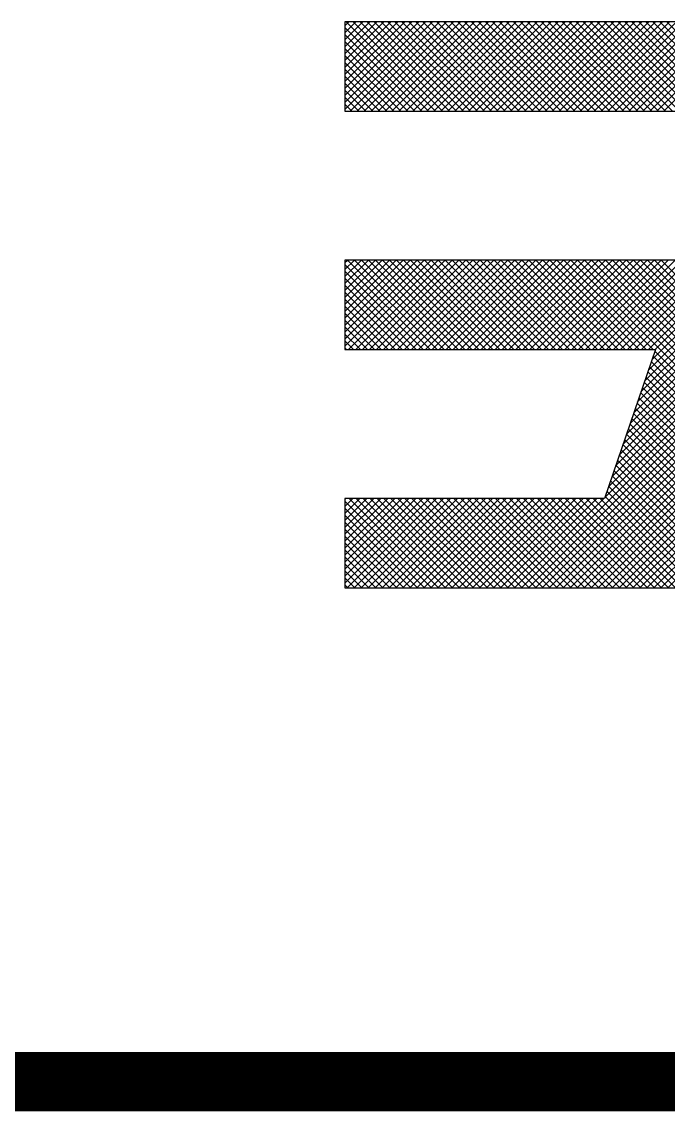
# Model space of a CAD drawing. Extents: x 610887 to 611781, y -400493 to -399849.
# Drawn here: x 611031.4 to 611037.53, y -400442.33 to -400431.99 of the extents above; entities that cross this region are included whole.
import ezdxf

# ---------------------------------------------------------------- set-up
doc = ezdxf.new("R2010")
doc.units = 0
doc.header["$LTSCALE"] = 1000
doc.layers.get('0').update_dxf_attribs({"linetype": 'CONTINUOUS'})
doc.layers.add('9-BOX', color=7, linetype='CONTINUOUS')

# ---------------------------------------------------------------- blocks, each defined once
blk = doc.blocks.new('*X12')
at = {"color": 0}
for p, q in [((237793.569, 346149.286), (237794.681, 346150.398)), ((237793.569, 346149.375), (237794.592, 346150.398)), ((237793.569, 346149.463), (237794.504, 346150.398)), ((237793.569, 346149.551), (237794.416, 346150.398)), ((237793.569, 346149.64), (237794.327, 346150.398)), ((237793.569, 346149.728), (237794.239, 346150.398)), ((237793.569, 346149.817), (237794.15, 346150.398)), ((237793.569, 346149.905), (237794.062, 346150.398)), ((237793.569, 346149.993), (237793.974, 346150.398)), ((237793.569, 346150.082), (237793.885, 346150.398)), ((237793.569, 346150.17), (237793.797, 346150.398)), ((237793.569, 346150.259), (237793.708, 346150.398)), ((237793.569, 346150.347), (237793.62, 346150.398)), ((237794.719, 346149.264), (237793.585, 346150.398)), ((237793.635, 346149.264), (237794.769, 346150.398)), ((237794.807, 346149.264), (237793.673, 346150.398)), ((237793.723, 346149.264), (237794.857, 346150.398)), ((237794.895, 346149.264), (237793.761, 346150.398)), ((237793.812, 346149.264), (237794.946, 346150.398)), ((237794.984, 346149.264), (237793.85, 346150.398)), ((237793.9, 346149.264), (237795.034, 346150.398)), ((237795.072, 346149.264), (237793.938, 346150.398)), ((237793.989, 346149.264), (237795.123, 346150.398)), ((237795.161, 346149.264), (237794.027, 346150.398)), ((237794.077, 346149.264), (237795.211, 346150.398)), ((237795.249, 346149.264), (237794.115, 346150.398)), ((237794.165, 346149.264), (237795.299, 346150.398)), ((237795.337, 346149.264), (237794.203, 346150.398)), ((237794.254, 346149.264), (237795.388, 346150.398)), ((237795.426, 346149.264), (237794.292, 346150.398)), ((237794.342, 346149.264), (237795.476, 346150.398)), ((237795.514, 346149.264), (237794.38, 346150.398)), ((237794.431, 346149.264), (237795.565, 346150.398)), ((237795.603, 346149.264), (237794.469, 346150.398)), ((237794.519, 346149.264), (237795.653, 346150.398)), ((237795.691, 346149.264), (237794.557, 346150.398)), ((237794.607, 346149.264), (237795.741, 346150.398)), ((237795.779, 346149.264), (237794.645, 346150.398)), ((237794.696, 346149.264), (237795.83, 346150.398)), ((237795.868, 346149.264), (237794.734, 346150.398)), ((237794.784, 346149.264), (237795.918, 346150.398)), ((237795.956, 346149.264), (237794.822, 346150.398)), ((237794.873, 346149.264), (237796.007, 346150.398)), ((237796.045, 346149.264), (237794.911, 346150.398)), ((237794.961, 346149.264), (237796.095, 346150.398)), ((237796.133, 346149.264), (237794.999, 346150.398)), ((237795.049, 346149.264), (237796.183, 346150.398)), ((237796.221, 346149.264), (237795.087, 346150.398)), ((237795.138, 346149.264), (237796.272, 346150.398)), ((237796.31, 346149.264), (237795.176, 346150.398)), ((237795.226, 346149.264), (237796.36, 346150.398)), ((237796.398, 346149.264), (237795.264, 346150.398)), ((237795.314, 346149.264), (237796.448, 346150.398)), ((237796.486, 346149.264), (237795.352, 346150.398)), ((237795.403, 346149.264), (237796.537, 346150.398)), ((237796.575, 346149.264), (237795.441, 346150.398)), ((237795.491, 346149.264), (237796.625, 346150.398)), ((237796.663, 346149.264), (237795.529, 346150.398)), ((237795.58, 346149.264), (237796.714, 346150.398)), ((237796.752, 346149.264), (237795.618, 346150.398)), ((237795.668, 346149.264), (237796.802, 346150.398)), ((237796.84, 346149.264), (237795.706, 346150.398)), ((237795.756, 346149.264), (237796.89, 346150.398)), ((237796.928, 346149.264), (237795.794, 346150.398)), ((237795.845, 346149.264), (237796.979, 346150.398)), ((237797.017, 346149.264), (237795.883, 346150.398)), ((237795.933, 346149.264), (237797.067, 346150.398)), ((237797.105, 346149.264), (237795.971, 346150.398)), ((237796.022, 346149.264), (237797.156, 346150.398)), ((237797.194, 346149.264), (237796.06, 346150.398)), ((237796.11, 346149.264), (237797.244, 346150.398)), ((237797.282, 346149.264), (237796.148, 346150.398)), ((237796.198, 346149.264), (237797.332, 346150.398)), ((237797.37, 346149.264), (237796.236, 346150.398)), ((237796.287, 346149.264), (237797.421, 346150.398)), ((237797.459, 346149.264), (237796.325, 346150.398)), ((237796.375, 346149.264), (237797.509, 346150.398)), ((237797.547, 346149.264), (237796.413, 346150.398)), ((237796.463, 346149.264), (237797.597, 346150.398)), ((237797.636, 346149.264), (237796.502, 346150.398)), ((237796.552, 346149.264), (237797.686, 346150.398)), ((237797.724, 346149.264), (237796.59, 346150.398)), ((237796.64, 346149.264), (237797.774, 346150.398)), ((237797.812, 346149.264), (237796.678, 346150.398)), ((237796.729, 346149.264), (237797.863, 346150.398)), ((237797.901, 346149.264), (237796.767, 346150.398)), ((237796.817, 346149.264), (237797.951, 346150.398)), ((237797.989, 346149.264), (237796.855, 346150.398)), ((237796.905, 346149.264), (237798.039, 346150.398)), ((237798.077, 346149.264), (237796.943, 346150.398)), ((237796.994, 346149.264), (237798.128, 346150.398)), ((237798.166, 346149.264), (237797.032, 346150.398)), ((237797.082, 346149.264), (237798.216, 346150.398)), ((237798.254, 346149.264), (237797.12, 346150.398)), ((237797.171, 346149.264), (237798.305, 346150.398)), ((237798.343, 346149.264), (237797.209, 346150.398)), ((237797.259, 346149.264), (237798.393, 346150.398)), ((237798.431, 346149.264), (237797.297, 346150.398)), ((237797.347, 346149.264), (237798.481, 346150.398)), ((237798.519, 346149.264), (237797.385, 346150.398)), ((237797.436, 346149.264), (237798.57, 346150.398)), ((237798.608, 346149.264), (237797.474, 346150.398)), ((237797.524, 346149.264), (237798.658, 346150.398)), ((237798.696, 346149.264), (237797.562, 346150.398)), ((237797.613, 346149.264), (237798.747, 346150.398)), ((237798.785, 346149.264), (237797.651, 346150.398)), ((237794.63, 346149.264), (237793.569, 346150.325)), ((237794.542, 346149.264), (237793.569, 346150.237)), ((237794.454, 346149.264), (237793.569, 346150.149)), ((237794.365, 346149.264), (237793.569, 346150.06)), ((237794.277, 346149.264), (237793.569, 346149.972)), ((237794.188, 346149.264), (237793.569, 346149.883)), ((237794.1, 346149.264), (237793.569, 346149.795)), ((237794.012, 346149.264), (237793.569, 346149.707)), ((237793.923, 346149.264), (237793.569, 346149.618)), ((237793.835, 346149.264), (237793.569, 346149.53)), ((237793.746, 346149.264), (237793.569, 346149.441)), ((237793.658, 346149.264), (237793.569, 346149.353)), ((237793.57, 346149.264), (237793.569, 346149.265)), ((237793.569, 346146.281), (237794.662, 346147.374)), ((237793.569, 346146.37), (237794.573, 346147.374)), ((237793.569, 346146.458), (237794.485, 346147.374)), ((237793.569, 346146.546), (237794.397, 346147.374)), ((237793.569, 346146.635), (237794.308, 346147.374)), ((237793.569, 346146.723), (237794.22, 346147.374)), ((237793.569, 346146.811), (237794.132, 346147.374)), ((237793.569, 346146.9), (237794.043, 346147.374)), ((237793.569, 346146.988), (237793.955, 346147.374)), ((237793.569, 346147.077), (237793.866, 346147.374)), ((237793.569, 346147.165), (237793.778, 346147.374)), ((237793.569, 346147.253), (237793.69, 346147.374)), ((237793.569, 346147.342), (237793.601, 346147.374)), ((237794.737, 346146.24), (237793.603, 346147.374)), ((237793.616, 346146.24), (237794.75, 346147.374)), ((237794.826, 346146.24), (237793.692, 346147.374)), ((237793.705, 346146.24), (237794.839, 346147.374)), ((237794.914, 346146.24), (237793.78, 346147.374)), ((237793.793, 346146.24), (237794.927, 346147.374)), ((237795.003, 346146.24), (237793.869, 346147.374)), ((237793.881, 346146.24), (237795.015, 346147.374)), ((237795.091, 346146.24), (237793.957, 346147.374)), ((237793.97, 346146.24), (237795.104, 346147.374)), ((237795.179, 346146.24), (237794.045, 346147.374)), ((237794.058, 346146.24), (237795.192, 346147.374)), ((237795.268, 346146.24), (237794.134, 346147.374)), ((237794.147, 346146.24), (237795.281, 346147.374)), ((237795.356, 346146.24), (237794.222, 346147.374)), ((237794.235, 346146.24), (237795.369, 346147.374)), ((237795.445, 346146.24), (237794.311, 346147.374)), ((237794.323, 346146.24), (237795.457, 346147.374)), ((237795.533, 346146.24), (237794.399, 346147.374)), ((237794.412, 346146.24), (237795.546, 346147.374)), ((237795.621, 346146.24), (237794.487, 346147.374)), ((237794.5, 346146.24), (237795.634, 346147.374)), ((237795.71, 346146.24), (237794.576, 346147.374)), ((237794.589, 346146.24), (237795.723, 346147.374)), ((237795.798, 346146.24), (237794.664, 346147.374)), ((237794.677, 346146.24), (237795.811, 346147.374)), ((237795.887, 346146.24), (237794.753, 346147.374)), ((237794.765, 346146.24), (237795.899, 346147.374)), ((237795.975, 346146.24), (237794.841, 346147.374)), ((237794.854, 346146.24), (237795.988, 346147.374)), ((237796.063, 346146.24), (237794.929, 346147.374)), ((237794.942, 346146.24), (237796.076, 346147.374)), ((237796.152, 346146.24), (237795.018, 346147.374)), ((237795.03, 346146.24), (237796.164, 346147.374)), ((237796.24, 346146.24), (237795.106, 346147.374)), ((237795.119, 346146.24), (237796.253, 346147.374)), ((237796.328, 346146.24), (237795.194, 346147.374)), ((237795.207, 346146.24), (237796.341, 346147.374)), ((237796.417, 346146.24), (237795.283, 346147.374)), ((237795.296, 346146.24), (237796.43, 346147.374)), ((237796.505, 346146.24), (237795.371, 346147.374)), ((237795.384, 346146.24), (237796.518, 346147.374)), ((237796.594, 346146.24), (237795.46, 346147.374)), ((237795.472, 346146.24), (237796.606, 346147.374)), ((237796.682, 346146.24), (237795.548, 346147.374)), ((237795.561, 346146.24), (237796.695, 346147.374)), ((237796.77, 346146.24), (237795.636, 346147.374)), ((237795.649, 346146.24), (237796.783, 346147.374)), ((237796.859, 346146.24), (237795.725, 346147.374)), ((237795.738, 346146.24), (237796.872, 346147.374)), ((237796.947, 346146.24), (237795.813, 346147.374)), ((237795.826, 346146.24), (237796.96, 346147.374)), ((237797.036, 346146.24), (237795.902, 346147.374)), ((237795.914, 346146.24), (237797.048, 346147.374)), ((237797.124, 346146.24), (237795.99, 346147.374)), ((237796.003, 346146.24), (237797.137, 346147.374)), ((237797.212, 346146.24), (237796.078, 346147.374)), ((237796.091, 346146.24), (237797.225, 346147.374)), ((237797.301, 346146.24), (237796.167, 346147.374)), ((237796.18, 346146.24), (237797.314, 346147.374)), ((237797.389, 346146.24), (237796.255, 346147.374)), ((237796.268, 346146.24), (237797.402, 346147.374)), ((237797.478, 346146.24), (237796.344, 346147.374)), ((237796.356, 346146.24), (237797.49, 346147.374)), ((237798.414, 346145.391), (237796.432, 346147.374)), ((237796.445, 346146.24), (237797.579, 346147.374)), ((237798.437, 346145.457), (237796.52, 346147.374)), ((237796.533, 346146.24), (237797.667, 346147.374)), ((237798.459, 346145.523), (237796.609, 346147.374)), ((237796.621, 346146.24), (237797.755, 346147.374)), ((237798.482, 346145.589), (237796.697, 346147.374)), ((237796.71, 346146.24), (237797.844, 346147.374)), ((237798.504, 346145.655), (237796.785, 346147.374)), ((237796.798, 346146.24), (237797.932, 346147.374)), ((237798.527, 346145.721), (237796.874, 346147.374)), ((237796.887, 346146.24), (237798.021, 346147.374)), ((237796.91, 346144.495), (237799.788, 346147.374)), ((237796.956, 346144.63), (237799.7, 346147.374)), ((237798.549, 346145.787), (237796.962, 346147.374)), ((237796.975, 346146.24), (237798.109, 346147.374)), ((237797.001, 346144.764), (237799.612, 346147.374)), ((237797.047, 346144.898), (237799.523, 346147.374)), ((237798.572, 346145.853), (237797.051, 346147.374)), ((237797.063, 346146.24), (237798.197, 346147.374)), ((237797.093, 346145.032), (237799.435, 346147.374)), ((237797.139, 346145.167), (237799.346, 346147.374)), ((237798.594, 346145.919), (237797.139, 346147.374)), ((237797.152, 346146.24), (237798.286, 346147.374)), ((237797.185, 346145.301), (237799.258, 346147.374)), ((237798.617, 346145.985), (237797.227, 346147.374)), ((237797.231, 346145.435), (237799.17, 346147.374)), ((237797.24, 346146.24), (237798.374, 346147.374)), ((237797.277, 346145.57), (237799.081, 346147.374)), ((237798.639, 346146.05), (237797.316, 346147.374)), ((237797.323, 346145.704), (237798.993, 346147.374)), ((237797.329, 346146.24), (237798.463, 346147.374)), ((237797.369, 346145.838), (237798.905, 346147.374)), ((237798.662, 346146.116), (237797.404, 346147.374)), ((237797.415, 346145.972), (237798.816, 346147.374)), ((237797.417, 346146.24), (237798.551, 346147.374)), ((237797.46, 346146.107), (237798.728, 346147.374)), ((237798.684, 346146.182), (237797.493, 346147.374)), ((237797.505, 346146.24), (237798.639, 346147.374)), ((237798.715, 346146.24), (237797.581, 346147.374)), ((237794.649, 346146.24), (237793.569, 346147.32)), ((237794.561, 346146.24), (237793.569, 346147.232)), ((237794.472, 346146.24), (237793.569, 346147.143)), ((237794.384, 346146.24), (237793.569, 346147.055)), ((237794.296, 346146.24), (237793.569, 346146.967)), ((237794.207, 346146.24), (237793.569, 346146.878)), ((237794.119, 346146.24), (237793.569, 346146.79)), ((237794.03, 346146.24), (237793.569, 346146.701)), ((237793.942, 346146.24), (237793.569, 346146.613)), ((237793.854, 346146.24), (237793.569, 346146.525)), ((237793.765, 346146.24), (237793.569, 346146.436)), ((237793.677, 346146.24), (237793.569, 346146.348)), ((237793.588, 346146.24), (237793.569, 346146.259)), ((237796.864, 346144.361), (237798.684, 346146.181)), ((237798.369, 346145.26), (237797.476, 346146.153)), ((237798.392, 346145.326), (237797.499, 346146.219)), ((237795.807, 346143.216), (237798.638, 346146.047)), ((237798.324, 346145.128), (237797.431, 346146.021)), ((237798.347, 346145.194), (237797.454, 346146.087)), ((237795.896, 346143.216), (237798.592, 346145.913)), ((237798.279, 346144.996), (237797.386, 346145.889)), ((237798.302, 346145.062), (237797.409, 346145.955)), ((237795.984, 346143.216), (237798.547, 346145.779)), ((237798.212, 346144.798), (237797.319, 346145.692)), ((237798.235, 346144.864), (237797.341, 346145.758)), ((237798.257, 346144.93), (237797.364, 346145.824)), ((237796.072, 346143.216), (237798.501, 346145.644)), ((237798.167, 346144.667), (237797.274, 346145.56)), ((237798.19, 346144.733), (237797.296, 346145.626)), ((237796.161, 346143.216), (237798.455, 346145.51)), ((237798.122, 346144.535), (237797.229, 346145.428)), ((237798.145, 346144.601), (237797.251, 346145.494)), ((237796.249, 346143.216), (237798.409, 346145.376)), ((237798.077, 346144.403), (237797.184, 346145.297)), ((237798.1, 346144.469), (237797.206, 346145.362)), ((237796.338, 346143.216), (237798.363, 346145.242)), ((237799.087, 346143.216), (237797.139, 346145.165)), ((237799.176, 346143.216), (237797.161, 346145.231)), ((237796.426, 346143.216), (237798.318, 346145.108)), ((237798.911, 346143.216), (237797.093, 346145.033)), ((237798.999, 346143.216), (237797.116, 346145.099)), ((237796.514, 346143.216), (237798.272, 346144.973)), ((237798.734, 346143.216), (237797.048, 346144.901)), ((237798.822, 346143.216), (237797.071, 346144.967)), ((237796.603, 346143.216), (237798.226, 346144.839)), ((237798.557, 346143.216), (237797.003, 346144.77)), ((237798.645, 346143.216), (237797.026, 346144.835)), ((237796.691, 346143.216), (237798.18, 346144.705)), ((237798.38, 346143.216), (237796.958, 346144.638)), ((237798.469, 346143.216), (237796.981, 346144.704)), ((237796.779, 346143.216), (237798.134, 346144.571)), ((237798.203, 346143.216), (237796.913, 346144.506)), ((237798.292, 346143.216), (237796.936, 346144.572)), ((237793.569, 346143.276), (237794.643, 346144.35)), ((237793.569, 346143.364), (237794.555, 346144.35)), ((237793.569, 346143.453), (237794.466, 346144.35)), ((237793.569, 346143.541), (237794.378, 346144.35)), ((237793.569, 346143.629), (237794.29, 346144.35)), ((237793.569, 346143.718), (237794.201, 346144.35)), ((237793.569, 346143.806), (237794.113, 346144.35)), ((237793.569, 346143.895), (237794.024, 346144.35)), ((237793.569, 346143.983), (237793.936, 346144.35)), ((237793.569, 346144.071), (237793.848, 346144.35)), ((237793.569, 346144.16), (237793.759, 346144.35)), ((237793.569, 346144.248), (237793.671, 346144.35)), ((237793.569, 346144.337), (237793.582, 346144.35)), ((237794.668, 346143.216), (237793.569, 346144.315)), ((237793.597, 346143.216), (237794.731, 346144.35)), ((237794.756, 346143.216), (237793.622, 346144.35)), ((237793.686, 346143.216), (237794.82, 346144.35)), ((237794.845, 346143.216), (237793.711, 346144.35)), ((237793.774, 346143.216), (237794.908, 346144.35)), ((237794.933, 346143.216), (237793.799, 346144.35)), ((237793.863, 346143.216), (237794.997, 346144.35)), ((237795.021, 346143.216), (237793.887, 346144.35)), ((237793.951, 346143.216), (237795.085, 346144.35)), ((237795.11, 346143.216), (237793.976, 346144.35)), ((237794.039, 346143.216), (237795.173, 346144.35)), ((237795.198, 346143.216), (237794.064, 346144.35)), ((237794.128, 346143.216), (237795.262, 346144.35)), ((237795.287, 346143.216), (237794.153, 346144.35)), ((237794.216, 346143.216), (237795.35, 346144.35)), ((237795.375, 346143.216), (237794.241, 346144.35)), ((237794.305, 346143.216), (237795.439, 346144.35)), ((237795.463, 346143.216), (237794.329, 346144.35)), ((237794.393, 346143.216), (237795.527, 346144.35)), ((237795.552, 346143.216), (237794.418, 346144.35)), ((237794.481, 346143.216), (237795.615, 346144.35)), ((237795.64, 346143.216), (237794.506, 346144.35)), ((237794.57, 346143.216), (237795.704, 346144.35)), ((237795.729, 346143.216), (237794.595, 346144.35)), ((237794.658, 346143.216), (237795.792, 346144.35)), ((237795.817, 346143.216), (237794.683, 346144.35)), ((237794.747, 346143.216), (237795.881, 346144.35)), ((237795.905, 346143.216), (237794.771, 346144.35)), ((237794.835, 346143.216), (237795.969, 346144.35)), ((237795.994, 346143.216), (237794.86, 346144.35)), ((237794.923, 346143.216), (237796.057, 346144.35)), ((237796.082, 346143.216), (237794.948, 346144.35)), ((237795.012, 346143.216), (237796.146, 346144.35)), ((237796.171, 346143.216), (237795.037, 346144.35)), ((237795.1, 346143.216), (237796.234, 346144.35)), ((237796.259, 346143.216), (237795.125, 346144.35)), ((237795.188, 346143.216), (237796.322, 346144.35)), ((237796.347, 346143.216), (237795.213, 346144.35)), ((237795.277, 346143.216), (237796.411, 346144.35)), ((237796.436, 346143.216), (237795.302, 346144.35)), ((237795.365, 346143.216), (237796.499, 346144.35)), ((237796.524, 346143.216), (237795.39, 346144.35)), ((237795.454, 346143.216), (237796.588, 346144.35)), ((237796.612, 346143.216), (237795.478, 346144.35)), ((237795.542, 346143.216), (237796.676, 346144.35)), ((237796.701, 346143.216), (237795.567, 346144.35)), ((237795.63, 346143.216), (237796.764, 346144.35)), ((237796.789, 346143.216), (237795.655, 346144.35)), ((237795.719, 346143.216), (237796.853, 346144.35)), ((237796.878, 346143.216), (237795.744, 346144.35)), ((237796.966, 346143.216), (237795.832, 346144.35)), ((237797.054, 346143.216), (237795.92, 346144.35)), ((237797.143, 346143.216), (237796.009, 346144.35)), ((237797.231, 346143.216), (237796.097, 346144.35)), ((237797.32, 346143.216), (237796.186, 346144.35)), ((237797.408, 346143.216), (237796.274, 346144.35)), ((237797.496, 346143.216), (237796.362, 346144.35)), ((237797.585, 346143.216), (237796.451, 346144.35)), ((237797.673, 346143.216), (237796.539, 346144.35)), ((237797.761, 346143.216), (237796.627, 346144.35)), ((237797.85, 346143.216), (237796.716, 346144.35)), ((237797.938, 346143.216), (237796.804, 346144.35)), ((237796.868, 346143.216), (237798.089, 346144.437)), ((237798.027, 346143.216), (237796.868, 346144.374)), ((237798.115, 346143.216), (237796.891, 346144.44)), ((237796.956, 346143.216), (237798.09, 346144.35)), ((237797.045, 346143.216), (237798.179, 346144.35)), ((237797.133, 346143.216), (237798.267, 346144.35)), ((237797.221, 346143.216), (237798.355, 346144.35)), ((237797.31, 346143.216), (237798.444, 346144.35)), ((237797.398, 346143.216), (237798.532, 346144.35)), ((237797.487, 346143.216), (237798.621, 346144.35)), ((237797.575, 346143.216), (237798.709, 346144.35)), ((237797.663, 346143.216), (237798.797, 346144.35)), ((237794.58, 346143.216), (237793.569, 346144.227)), ((237794.491, 346143.216), (237793.569, 346144.138)), ((237794.403, 346143.216), (237793.569, 346144.05)), ((237794.314, 346143.216), (237793.569, 346143.961)), ((237794.226, 346143.216), (237793.569, 346143.873)), ((237794.138, 346143.216), (237793.569, 346143.785)), ((237794.049, 346143.216), (237793.569, 346143.696)), ((237793.961, 346143.216), (237793.569, 346143.608)), ((237793.872, 346143.216), (237793.569, 346143.519)), ((237793.784, 346143.216), (237793.569, 346143.431)), ((237793.696, 346143.216), (237793.569, 346143.343)), ((237793.607, 346143.216), (237793.569, 346143.254))]:
    blk.add_line(p, q, dxfattribs=at)
blk = doc.blocks.new('*X2')
at = {"color": 0}
for p, q in [((237793.569, 346149.286), (237794.681, 346150.398)), ((237793.569, 346149.375), (237794.592, 346150.398)), ((237793.569, 346149.463), (237794.504, 346150.398)), ((237793.569, 346149.551), (237794.416, 346150.398)), ((237793.569, 346149.64), (237794.327, 346150.398)), ((237793.569, 346149.728), (237794.239, 346150.398)), ((237793.569, 346149.817), (237794.15, 346150.398)), ((237793.569, 346149.905), (237794.062, 346150.398)), ((237793.569, 346149.993), (237793.974, 346150.398)), ((237793.569, 346150.082), (237793.885, 346150.398)), ((237793.569, 346150.17), (237793.797, 346150.398)), ((237793.569, 346150.259), (237793.708, 346150.398)), ((237793.569, 346150.347), (237793.62, 346150.398)), ((237794.719, 346149.264), (237793.585, 346150.398)), ((237793.635, 346149.264), (237794.769, 346150.398)), ((237794.807, 346149.264), (237793.673, 346150.398)), ((237793.723, 346149.264), (237794.857, 346150.398)), ((237794.895, 346149.264), (237793.761, 346150.398)), ((237793.812, 346149.264), (237794.946, 346150.398)), ((237794.984, 346149.264), (237793.85, 346150.398)), ((237793.9, 346149.264), (237795.034, 346150.398)), ((237795.072, 346149.264), (237793.938, 346150.398)), ((237793.989, 346149.264), (237795.123, 346150.398)), ((237795.161, 346149.264), (237794.027, 346150.398)), ((237794.077, 346149.264), (237795.211, 346150.398)), ((237795.249, 346149.264), (237794.115, 346150.398)), ((237794.165, 346149.264), (237795.299, 346150.398)), ((237795.337, 346149.264), (237794.203, 346150.398)), ((237794.254, 346149.264), (237795.388, 346150.398)), ((237795.426, 346149.264), (237794.292, 346150.398)), ((237794.342, 346149.264), (237795.476, 346150.398)), ((237795.514, 346149.264), (237794.38, 346150.398)), ((237794.431, 346149.264), (237795.565, 346150.398)), ((237795.603, 346149.264), (237794.469, 346150.398)), ((237794.519, 346149.264), (237795.653, 346150.398)), ((237795.691, 346149.264), (237794.557, 346150.398)), ((237794.607, 346149.264), (237795.741, 346150.398)), ((237795.779, 346149.264), (237794.645, 346150.398)), ((237794.696, 346149.264), (237795.83, 346150.398)), ((237795.868, 346149.264), (237794.734, 346150.398)), ((237794.784, 346149.264), (237795.918, 346150.398)), ((237795.956, 346149.264), (237794.822, 346150.398)), ((237794.873, 346149.264), (237796.007, 346150.398)), ((237796.045, 346149.264), (237794.911, 346150.398)), ((237794.961, 346149.264), (237796.095, 346150.398)), ((237796.133, 346149.264), (237794.999, 346150.398)), ((237795.049, 346149.264), (237796.183, 346150.398)), ((237796.221, 346149.264), (237795.087, 346150.398)), ((237795.138, 346149.264), (237796.272, 346150.398)), ((237796.31, 346149.264), (237795.176, 346150.398)), ((237795.226, 346149.264), (237796.36, 346150.398)), ((237796.398, 346149.264), (237795.264, 346150.398)), ((237795.314, 346149.264), (237796.448, 346150.398)), ((237796.486, 346149.264), (237795.352, 346150.398)), ((237795.403, 346149.264), (237796.537, 346150.398)), ((237796.575, 346149.264), (237795.441, 346150.398)), ((237795.491, 346149.264), (237796.625, 346150.398)), ((237796.663, 346149.264), (237795.529, 346150.398)), ((237795.58, 346149.264), (237796.714, 346150.398)), ((237796.752, 346149.264), (237795.618, 346150.398)), ((237795.668, 346149.264), (237796.802, 346150.398)), ((237796.84, 346149.264), (237795.706, 346150.398)), ((237795.756, 346149.264), (237796.89, 346150.398)), ((237796.928, 346149.264), (237795.794, 346150.398)), ((237795.845, 346149.264), (237796.979, 346150.398)), ((237797.017, 346149.264), (237795.883, 346150.398)), ((237795.933, 346149.264), (237797.067, 346150.398)), ((237797.105, 346149.264), (237795.971, 346150.398)), ((237796.022, 346149.264), (237797.156, 346150.398)), ((237797.194, 346149.264), (237796.06, 346150.398)), ((237796.11, 346149.264), (237797.244, 346150.398)), ((237797.282, 346149.264), (237796.148, 346150.398)), ((237796.198, 346149.264), (237797.332, 346150.398)), ((237797.37, 346149.264), (237796.236, 346150.398)), ((237796.287, 346149.264), (237797.421, 346150.398)), ((237797.459, 346149.264), (237796.325, 346150.398)), ((237796.375, 346149.264), (237797.509, 346150.398)), ((237797.547, 346149.264), (237796.413, 346150.398)), ((237796.463, 346149.264), (237797.597, 346150.398)), ((237797.636, 346149.264), (237796.502, 346150.398)), ((237796.552, 346149.264), (237797.686, 346150.398)), ((237797.724, 346149.264), (237796.59, 346150.398)), ((237796.64, 346149.264), (237797.774, 346150.398)), ((237797.812, 346149.264), (237796.678, 346150.398)), ((237796.729, 346149.264), (237797.863, 346150.398)), ((237797.901, 346149.264), (237796.767, 346150.398)), ((237796.817, 346149.264), (237797.951, 346150.398)), ((237797.989, 346149.264), (237796.855, 346150.398)), ((237796.905, 346149.264), (237798.039, 346150.398)), ((237798.077, 346149.264), (237796.943, 346150.398)), ((237796.994, 346149.264), (237798.128, 346150.398)), ((237798.166, 346149.264), (237797.032, 346150.398)), ((237797.082, 346149.264), (237798.216, 346150.398)), ((237798.254, 346149.264), (237797.12, 346150.398)), ((237797.171, 346149.264), (237798.305, 346150.398)), ((237798.343, 346149.264), (237797.209, 346150.398)), ((237797.259, 346149.264), (237798.393, 346150.398)), ((237798.431, 346149.264), (237797.297, 346150.398)), ((237797.347, 346149.264), (237798.481, 346150.398)), ((237798.519, 346149.264), (237797.385, 346150.398)), ((237797.436, 346149.264), (237798.57, 346150.398)), ((237798.608, 346149.264), (237797.474, 346150.398)), ((237797.524, 346149.264), (237798.658, 346150.398)), ((237798.696, 346149.264), (237797.562, 346150.398)), ((237797.613, 346149.264), (237798.747, 346150.398)), ((237798.785, 346149.264), (237797.651, 346150.398)), ((237794.63, 346149.264), (237793.569, 346150.325)), ((237794.542, 346149.264), (237793.569, 346150.237)), ((237794.454, 346149.264), (237793.569, 346150.149)), ((237794.365, 346149.264), (237793.569, 346150.06)), ((237794.277, 346149.264), (237793.569, 346149.972)), ((237794.188, 346149.264), (237793.569, 346149.883)), ((237794.1, 346149.264), (237793.569, 346149.795)), ((237794.012, 346149.264), (237793.569, 346149.707)), ((237793.923, 346149.264), (237793.569, 346149.618)), ((237793.835, 346149.264), (237793.569, 346149.53)), ((237793.746, 346149.264), (237793.569, 346149.441)), ((237793.658, 346149.264), (237793.569, 346149.353)), ((237793.57, 346149.264), (237793.569, 346149.265)), ((237793.569, 346146.281), (237794.662, 346147.374)), ((237793.569, 346146.37), (237794.573, 346147.374)), ((237793.569, 346146.458), (237794.485, 346147.374)), ((237793.569, 346146.546), (237794.397, 346147.374)), ((237793.569, 346146.635), (237794.308, 346147.374)), ((237793.569, 346146.723), (237794.22, 346147.374)), ((237793.569, 346146.811), (237794.132, 346147.374)), ((237793.569, 346146.9), (237794.043, 346147.374)), ((237793.569, 346146.988), (237793.955, 346147.374)), ((237793.569, 346147.077), (237793.866, 346147.374)), ((237793.569, 346147.165), (237793.778, 346147.374)), ((237793.569, 346147.253), (237793.69, 346147.374)), ((237793.569, 346147.342), (237793.601, 346147.374)), ((237794.737, 346146.24), (237793.603, 346147.374)), ((237793.616, 346146.24), (237794.75, 346147.374)), ((237794.826, 346146.24), (237793.692, 346147.374)), ((237793.705, 346146.24), (237794.839, 346147.374)), ((237794.914, 346146.24), (237793.78, 346147.374)), ((237793.793, 346146.24), (237794.927, 346147.374)), ((237795.003, 346146.24), (237793.869, 346147.374)), ((237793.881, 346146.24), (237795.015, 346147.374)), ((237795.091, 346146.24), (237793.957, 346147.374)), ((237793.97, 346146.24), (237795.104, 346147.374)), ((237795.179, 346146.24), (237794.045, 346147.374)), ((237794.058, 346146.24), (237795.192, 346147.374)), ((237795.268, 346146.24), (237794.134, 346147.374)), ((237794.147, 346146.24), (237795.281, 346147.374)), ((237795.356, 346146.24), (237794.222, 346147.374)), ((237794.235, 346146.24), (237795.369, 346147.374)), ((237795.445, 346146.24), (237794.311, 346147.374)), ((237794.323, 346146.24), (237795.457, 346147.374)), ((237795.533, 346146.24), (237794.399, 346147.374)), ((237794.412, 346146.24), (237795.546, 346147.374)), ((237795.621, 346146.24), (237794.487, 346147.374)), ((237794.5, 346146.24), (237795.634, 346147.374)), ((237795.71, 346146.24), (237794.576, 346147.374)), ((237794.589, 346146.24), (237795.723, 346147.374)), ((237795.798, 346146.24), (237794.664, 346147.374)), ((237794.677, 346146.24), (237795.811, 346147.374)), ((237795.887, 346146.24), (237794.753, 346147.374)), ((237794.765, 346146.24), (237795.899, 346147.374)), ((237795.975, 346146.24), (237794.841, 346147.374)), ((237794.854, 346146.24), (237795.988, 346147.374)), ((237796.063, 346146.24), (237794.929, 346147.374)), ((237794.942, 346146.24), (237796.076, 346147.374)), ((237796.152, 346146.24), (237795.018, 346147.374)), ((237795.03, 346146.24), (237796.164, 346147.374)), ((237796.24, 346146.24), (237795.106, 346147.374)), ((237795.119, 346146.24), (237796.253, 346147.374)), ((237796.328, 346146.24), (237795.194, 346147.374)), ((237795.207, 346146.24), (237796.341, 346147.374)), ((237796.417, 346146.24), (237795.283, 346147.374)), ((237795.296, 346146.24), (237796.43, 346147.374)), ((237796.505, 346146.24), (237795.371, 346147.374)), ((237795.384, 346146.24), (237796.518, 346147.374)), ((237796.594, 346146.24), (237795.46, 346147.374)), ((237795.472, 346146.24), (237796.606, 346147.374)), ((237796.682, 346146.24), (237795.548, 346147.374)), ((237795.561, 346146.24), (237796.695, 346147.374)), ((237796.77, 346146.24), (237795.636, 346147.374)), ((237795.649, 346146.24), (237796.783, 346147.374)), ((237796.859, 346146.24), (237795.725, 346147.374)), ((237795.738, 346146.24), (237796.872, 346147.374)), ((237796.947, 346146.24), (237795.813, 346147.374)), ((237795.826, 346146.24), (237796.96, 346147.374)), ((237797.036, 346146.24), (237795.902, 346147.374)), ((237795.914, 346146.24), (237797.048, 346147.374)), ((237797.124, 346146.24), (237795.99, 346147.374)), ((237796.003, 346146.24), (237797.137, 346147.374)), ((237797.212, 346146.24), (237796.078, 346147.374)), ((237796.091, 346146.24), (237797.225, 346147.374)), ((237797.301, 346146.24), (237796.167, 346147.374)), ((237796.18, 346146.24), (237797.314, 346147.374)), ((237797.389, 346146.24), (237796.255, 346147.374)), ((237796.268, 346146.24), (237797.402, 346147.374)), ((237797.478, 346146.24), (237796.344, 346147.374)), ((237796.356, 346146.24), (237797.49, 346147.374)), ((237798.414, 346145.391), (237796.432, 346147.374)), ((237796.445, 346146.24), (237797.579, 346147.374)), ((237798.437, 346145.457), (237796.52, 346147.374)), ((237796.533, 346146.24), (237797.667, 346147.374)), ((237798.459, 346145.523), (237796.609, 346147.374)), ((237796.621, 346146.24), (237797.755, 346147.374)), ((237798.482, 346145.589), (237796.697, 346147.374)), ((237796.71, 346146.24), (237797.844, 346147.374)), ((237798.504, 346145.655), (237796.785, 346147.374)), ((237796.798, 346146.24), (237797.932, 346147.374)), ((237798.527, 346145.721), (237796.874, 346147.374)), ((237796.887, 346146.24), (237798.021, 346147.374)), ((237796.91, 346144.495), (237799.788, 346147.374)), ((237796.956, 346144.63), (237799.7, 346147.374)), ((237798.549, 346145.787), (237796.962, 346147.374)), ((237796.975, 346146.24), (237798.109, 346147.374)), ((237797.001, 346144.764), (237799.612, 346147.374)), ((237797.047, 346144.898), (237799.523, 346147.374)), ((237798.572, 346145.853), (237797.051, 346147.374)), ((237797.063, 346146.24), (237798.197, 346147.374)), ((237797.093, 346145.032), (237799.435, 346147.374)), ((237797.139, 346145.167), (237799.346, 346147.374)), ((237798.594, 346145.919), (237797.139, 346147.374)), ((237797.152, 346146.24), (237798.286, 346147.374)), ((237797.185, 346145.301), (237799.258, 346147.374)), ((237798.617, 346145.985), (237797.227, 346147.374)), ((237797.231, 346145.435), (237799.17, 346147.374)), ((237797.24, 346146.24), (237798.374, 346147.374)), ((237797.277, 346145.57), (237799.081, 346147.374)), ((237798.639, 346146.05), (237797.316, 346147.374)), ((237797.323, 346145.704), (237798.993, 346147.374)), ((237797.329, 346146.24), (237798.463, 346147.374)), ((237797.369, 346145.838), (237798.905, 346147.374)), ((237798.662, 346146.116), (237797.404, 346147.374)), ((237797.415, 346145.972), (237798.816, 346147.374)), ((237797.417, 346146.24), (237798.551, 346147.374)), ((237797.46, 346146.107), (237798.728, 346147.374)), ((237798.684, 346146.182), (237797.493, 346147.374)), ((237797.505, 346146.24), (237798.639, 346147.374)), ((237798.715, 346146.24), (237797.581, 346147.374)), ((237794.649, 346146.24), (237793.569, 346147.32)), ((237794.561, 346146.24), (237793.569, 346147.232)), ((237794.472, 346146.24), (237793.569, 346147.143)), ((237794.384, 346146.24), (237793.569, 346147.055)), ((237794.296, 346146.24), (237793.569, 346146.967)), ((237794.207, 346146.24), (237793.569, 346146.878)), ((237794.119, 346146.24), (237793.569, 346146.79)), ((237794.03, 346146.24), (237793.569, 346146.701)), ((237793.942, 346146.24), (237793.569, 346146.613)), ((237793.854, 346146.24), (237793.569, 346146.525)), ((237793.765, 346146.24), (237793.569, 346146.436)), ((237793.677, 346146.24), (237793.569, 346146.348)), ((237793.588, 346146.24), (237793.569, 346146.259)), ((237796.864, 346144.361), (237798.684, 346146.181)), ((237798.369, 346145.26), (237797.476, 346146.153)), ((237798.392, 346145.326), (237797.499, 346146.219)), ((237795.807, 346143.216), (237798.638, 346146.047)), ((237798.324, 346145.128), (237797.431, 346146.021)), ((237798.347, 346145.194), (237797.454, 346146.087)), ((237795.896, 346143.216), (237798.592, 346145.913)), ((237798.279, 346144.996), (237797.386, 346145.889)), ((237798.302, 346145.062), (237797.409, 346145.955)), ((237795.984, 346143.216), (237798.547, 346145.779)), ((237798.212, 346144.798), (237797.319, 346145.692)), ((237798.235, 346144.864), (237797.341, 346145.758)), ((237798.257, 346144.93), (237797.364, 346145.824)), ((237796.072, 346143.216), (237798.501, 346145.644)), ((237798.167, 346144.667), (237797.274, 346145.56)), ((237798.19, 346144.733), (237797.296, 346145.626)), ((237796.161, 346143.216), (237798.455, 346145.51)), ((237798.122, 346144.535), (237797.229, 346145.428)), ((237798.145, 346144.601), (237797.251, 346145.494)), ((237796.249, 346143.216), (237798.409, 346145.376)), ((237798.077, 346144.403), (237797.184, 346145.297)), ((237798.1, 346144.469), (237797.206, 346145.362)), ((237796.338, 346143.216), (237798.363, 346145.242)), ((237799.087, 346143.216), (237797.139, 346145.165)), ((237799.176, 346143.216), (237797.161, 346145.231)), ((237796.426, 346143.216), (237798.318, 346145.108)), ((237798.911, 346143.216), (237797.093, 346145.033)), ((237798.999, 346143.216), (237797.116, 346145.099)), ((237796.514, 346143.216), (237798.272, 346144.973)), ((237798.734, 346143.216), (237797.048, 346144.901)), ((237798.822, 346143.216), (237797.071, 346144.967)), ((237796.603, 346143.216), (237798.226, 346144.839)), ((237798.557, 346143.216), (237797.003, 346144.77)), ((237798.645, 346143.216), (237797.026, 346144.835)), ((237796.691, 346143.216), (237798.18, 346144.705)), ((237798.38, 346143.216), (237796.958, 346144.638)), ((237798.469, 346143.216), (237796.981, 346144.704)), ((237796.779, 346143.216), (237798.134, 346144.571)), ((237798.203, 346143.216), (237796.913, 346144.506)), ((237798.292, 346143.216), (237796.936, 346144.572)), ((237793.569, 346143.276), (237794.643, 346144.35)), ((237793.569, 346143.364), (237794.555, 346144.35)), ((237793.569, 346143.453), (237794.466, 346144.35)), ((237793.569, 346143.541), (237794.378, 346144.35)), ((237793.569, 346143.629), (237794.29, 346144.35)), ((237793.569, 346143.718), (237794.201, 346144.35)), ((237793.569, 346143.806), (237794.113, 346144.35)), ((237793.569, 346143.895), (237794.024, 346144.35)), ((237793.569, 346143.983), (237793.936, 346144.35)), ((237793.569, 346144.071), (237793.848, 346144.35)), ((237793.569, 346144.16), (237793.759, 346144.35)), ((237793.569, 346144.248), (237793.671, 346144.35)), ((237793.569, 346144.337), (237793.582, 346144.35)), ((237794.668, 346143.216), (237793.569, 346144.315)), ((237793.597, 346143.216), (237794.731, 346144.35)), ((237794.756, 346143.216), (237793.622, 346144.35)), ((237793.686, 346143.216), (237794.82, 346144.35)), ((237794.845, 346143.216), (237793.711, 346144.35)), ((237793.774, 346143.216), (237794.908, 346144.35)), ((237794.933, 346143.216), (237793.799, 346144.35)), ((237793.863, 346143.216), (237794.997, 346144.35)), ((237795.021, 346143.216), (237793.887, 346144.35)), ((237793.951, 346143.216), (237795.085, 346144.35)), ((237795.11, 346143.216), (237793.976, 346144.35)), ((237794.039, 346143.216), (237795.173, 346144.35)), ((237795.198, 346143.216), (237794.064, 346144.35)), ((237794.128, 346143.216), (237795.262, 346144.35)), ((237795.287, 346143.216), (237794.153, 346144.35)), ((237794.216, 346143.216), (237795.35, 346144.35)), ((237795.375, 346143.216), (237794.241, 346144.35)), ((237794.305, 346143.216), (237795.439, 346144.35)), ((237795.463, 346143.216), (237794.329, 346144.35)), ((237794.393, 346143.216), (237795.527, 346144.35)), ((237795.552, 346143.216), (237794.418, 346144.35)), ((237794.481, 346143.216), (237795.615, 346144.35)), ((237795.64, 346143.216), (237794.506, 346144.35)), ((237794.57, 346143.216), (237795.704, 346144.35)), ((237795.729, 346143.216), (237794.595, 346144.35)), ((237794.658, 346143.216), (237795.792, 346144.35)), ((237795.817, 346143.216), (237794.683, 346144.35)), ((237794.747, 346143.216), (237795.881, 346144.35)), ((237795.905, 346143.216), (237794.771, 346144.35)), ((237794.835, 346143.216), (237795.969, 346144.35)), ((237795.994, 346143.216), (237794.86, 346144.35)), ((237794.923, 346143.216), (237796.057, 346144.35)), ((237796.082, 346143.216), (237794.948, 346144.35)), ((237795.012, 346143.216), (237796.146, 346144.35)), ((237796.171, 346143.216), (237795.037, 346144.35)), ((237795.1, 346143.216), (237796.234, 346144.35)), ((237796.259, 346143.216), (237795.125, 346144.35)), ((237795.188, 346143.216), (237796.322, 346144.35)), ((237796.347, 346143.216), (237795.213, 346144.35)), ((237795.277, 346143.216), (237796.411, 346144.35)), ((237796.436, 346143.216), (237795.302, 346144.35)), ((237795.365, 346143.216), (237796.499, 346144.35)), ((237796.524, 346143.216), (237795.39, 346144.35)), ((237795.454, 346143.216), (237796.588, 346144.35)), ((237796.612, 346143.216), (237795.478, 346144.35)), ((237795.542, 346143.216), (237796.676, 346144.35)), ((237796.701, 346143.216), (237795.567, 346144.35)), ((237795.63, 346143.216), (237796.764, 346144.35)), ((237796.789, 346143.216), (237795.655, 346144.35)), ((237795.719, 346143.216), (237796.853, 346144.35)), ((237796.878, 346143.216), (237795.744, 346144.35)), ((237796.966, 346143.216), (237795.832, 346144.35)), ((237797.054, 346143.216), (237795.92, 346144.35)), ((237797.143, 346143.216), (237796.009, 346144.35)), ((237797.231, 346143.216), (237796.097, 346144.35)), ((237797.32, 346143.216), (237796.186, 346144.35)), ((237797.408, 346143.216), (237796.274, 346144.35)), ((237797.496, 346143.216), (237796.362, 346144.35)), ((237797.585, 346143.216), (237796.451, 346144.35)), ((237797.673, 346143.216), (237796.539, 346144.35)), ((237797.761, 346143.216), (237796.627, 346144.35)), ((237797.85, 346143.216), (237796.716, 346144.35)), ((237797.938, 346143.216), (237796.804, 346144.35)), ((237796.868, 346143.216), (237798.089, 346144.437)), ((237798.027, 346143.216), (237796.868, 346144.374)), ((237798.115, 346143.216), (237796.891, 346144.44)), ((237796.956, 346143.216), (237798.09, 346144.35)), ((237797.045, 346143.216), (237798.179, 346144.35)), ((237797.133, 346143.216), (237798.267, 346144.35)), ((237797.221, 346143.216), (237798.355, 346144.35)), ((237797.31, 346143.216), (237798.444, 346144.35)), ((237797.398, 346143.216), (237798.532, 346144.35)), ((237797.487, 346143.216), (237798.621, 346144.35)), ((237797.575, 346143.216), (237798.709, 346144.35)), ((237797.663, 346143.216), (237798.797, 346144.35)), ((237794.58, 346143.216), (237793.569, 346144.227)), ((237794.491, 346143.216), (237793.569, 346144.138)), ((237794.403, 346143.216), (237793.569, 346144.05)), ((237794.314, 346143.216), (237793.569, 346143.961)), ((237794.226, 346143.216), (237793.569, 346143.873)), ((237794.138, 346143.216), (237793.569, 346143.785)), ((237794.049, 346143.216), (237793.569, 346143.696)), ((237793.961, 346143.216), (237793.569, 346143.608)), ((237793.872, 346143.216), (237793.569, 346143.519)), ((237793.784, 346143.216), (237793.569, 346143.431)), ((237793.696, 346143.216), (237793.569, 346143.343)), ((237793.607, 346143.216), (237793.569, 346143.254))]:
    blk.add_line(p, q, dxfattribs=at)

msp = doc.modelspace()

# ---------------------------------------------------------------- linework, layer by layer
at = {"layer": '9-BOX', "linetype": 'Continuous'}
for p, q in [((611041.25, -400431.994), (611034.465, -400431.994)), ((611041.25, -400431.994), (611034.465, -400431.994)), ((611034.465, -400431.994), (611034.465, -400432.842)), ((611034.465, -400431.994), (611034.465, -400432.842)), ((611034.465, -400432.842), (611040.402, -400432.842)), ((611034.465, -400432.842), (611040.402, -400432.842)), ((611039.92, -400434.255), (611034.465, -400434.255)), ((611039.92, -400434.255), (611034.465, -400434.255)), ((611034.465, -400434.255), (611034.465, -400435.103)), ((611034.465, -400434.255), (611034.465, -400435.103)), ((611034.465, -400435.103), (611037.41, -400435.103)), ((611034.465, -400435.103), (611037.41, -400435.103)), ((611037.41, -400435.103), (611036.927, -400436.517)), ((611037.41, -400435.103), (611036.927, -400436.517)), ((611034.465, -400436.517), (611034.465, -400437.365)), ((611034.465, -400436.517), (611034.465, -400437.365)), ((611036.927, -400436.517), (611034.465, -400436.517)), ((611036.927, -400436.517), (611034.465, -400436.517)), ((611034.465, -400437.365), (611040.402, -400437.365)), ((611034.465, -400437.365), (611040.402, -400437.365))]:
    msp.add_line(p, q, dxfattribs=at)
at = {"layer": '9-BOX', "const_width": 0.561}
msp.add_lwpolyline([(610991.261, -400442.051), (611279.615, -400442.051)], dxfattribs=at)

# ---------------------------------------------------------------- block references
at = {"layer": '9-BOX', "xscale": 0.747874584980309, "yscale": 0.7478745854459703, "zscale": 0.747874585471672}
for name in ['*X12', '*X2']:
    msp.add_blockref(name, (433194.698, -659309.079), dxfattribs=at)

doc.saveas('drawing.dxf')
